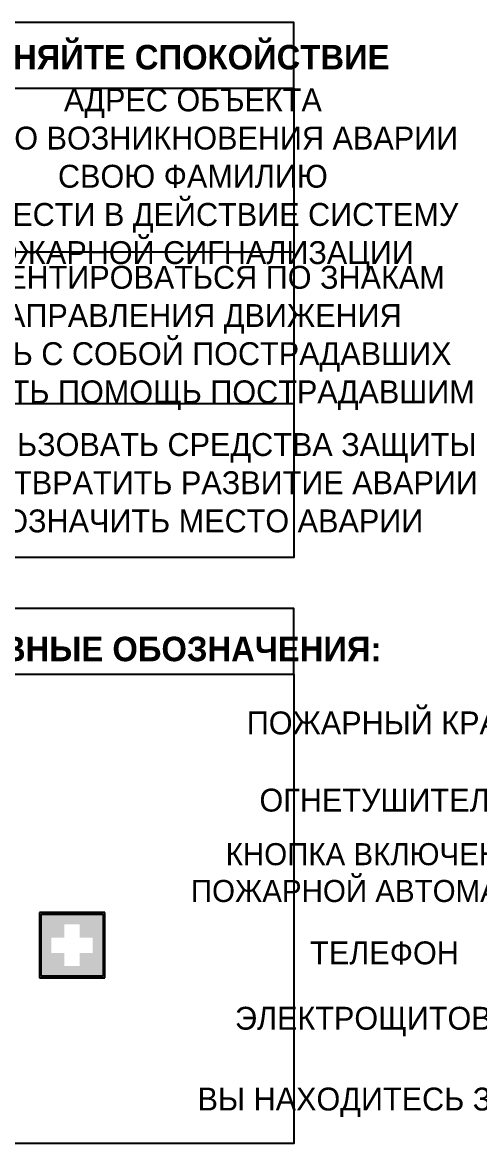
# Model space of a CAD drawing. Header units: millimetres. Extents: x 13810 to 67229, y 12374 to 21950.
# Drawn here: x 28059.3 to 28115.3, y 19655.3 to 19792.4 of the extents above; entities that cross this region are included whole.
import ezdxf

# ---------------------------------------------------------------- set-up
doc = ezdxf.new("R2010")
doc.units = ezdxf.units.MM
doc.styles.add('обычный', font='arial.ttf')

# ---------------------------------------------------------------- blocks, each defined once
blk = doc.blocks.new('A$C18900ED3')
h = blk.add_hatch(color=126)
h.paths.add_polyline_path([(-0.18, -0.18), (-7.02, -0.18), (-7.02, -7.02), (-0.18, -7.02)])
h.paths.add_polyline_path([(-5.89, -4.46), (-5.89, -2.77), (-4.46, -2.77), (-4.46, -1.31), (-2.77, -1.31), (-2.77, -2.77), (-1.33, -2.77), (-1.33, -4.46), (-2.77, -4.46), (-2.77, -5.89), (-4.46, -5.89), (-4.46, -4.46)], flags=16)
at = {"color": 126}
for p, q in [((-7.2, 0), (-7.2, -7.2)), ((0, 0), (-7.2, 0)), ((0, -7.2), (0, 0)), ((-7.02, -7.02), (-7.02, -0.18)), ((-7.02, -0.18), (-0.18, -0.18)), ((-0.18, -0.18), (-0.18, -7.02)), ((-7.2, -7.2), (0, -7.2)), ((-0.18, -7.02), (-7.02, -7.02))]:
    blk.add_line(p, q, dxfattribs=at)

msp = doc.modelspace()

# ---------------------------------------------------------------- linework, layer by layer
for points in [[(27948.81, 19784.32), (28092.58, 19784.32), (28092.58, 19792.37), (27948.81, 19792.37)], [(27948.81, 19784.32), (28092.58, 19784.32), (28092.58, 19726.92), (27948.81, 19726.92)], [(27948.81, 19712.67), (28092.58, 19712.67), (28092.58, 19720.72), (27948.81, 19720.72)], [(27948.81, 19712.67), (28092.58, 19712.67), (28092.58, 19655.27), (27948.81, 19655.27)]]:
    msp.add_lwpolyline(points, close=True)
for points in [[(28007.23, 19764.32), (27948.81, 19764.32), (28092.58, 19764.32)], [(28007.23, 19745.75), (27948.81, 19745.75), (28092.58, 19745.75)]]:
    msp.add_lwpolyline(points)

# ---------------------------------------------------------------- block references
at = {"xscale": 1.111111111007631, "yscale": 1.111111111007631, "zscale": 1.111111111007631}
msp.add_blockref('A$C18900ED3', (28069.43, 19683.53), dxfattribs=at)

# ---------------------------------------------------------------- texts
at = {"lineweight": 0, "attachment_point": 5, "style": 'обычный'}
for s, insert, char_height, width in [('{\\fProxima Nova Rg|b1|i0|c204|p2;ДЕЙСТВИЯ ПРИ АВАРИИ: СОХРАНЯЙТЕ СПОКОЙСТВИЕ\\H1.6644x; }', (28047.76, 19787.68), 3, 175.1736), ('\\pi-8.4,l8.4,t8.4;{\\fProxima Nova Rg|b0|i0|c204|p2;АДРЕС ОБЪЕКТА\\PМЕСТО ВОЗНИКНОВЕНИЯ АВАРИИ\\PСВОЮ ФАМИЛИЮ\\PПРИВЕСТИ В ДЕЙСТВИЕ СИСТЕМУ \\PПОЖАРНОЙ СИГНАЛИЗАЦИИ}', (28080.21, 19773.15), 2.8, 126.6484), ('\\pi-8.4,l8.4,t8.4;{\\fProxima Nova Rg|b0|i0|c204|p2;ОРИЕНТИРОВАТЬСЯ ПО ЗНАКАМ \\PНАПРАВЛЕНИЯ ДВИЖЕНИЯ\\PВЗЯТЬ С СОБОЙ ПОСТРАДАВШИХ\\PОКАЗАТЬ ПОМОЩЬ ПОСТРАДАВШИМ}', (28080.14, 19753.79), 2.8, 126.6484), ('\\pi-8.4,l8.4,t8.4;{\\fProxima Nova Rg|b0|i0|c204|p2;ИСПОЛЬЗОВАТЬ СРЕДСТВА ЗАЩИТЫ \\PПРЕДОТВРАТИТЬ РАЗВИТИЕ АВАРИИ\\PОБОЗНАЧИТЬ МЕСТО АВАРИИ}', (28080.08, 19736.06), 2.8, 126.6484), ('{\\fProxima Nova Rg|b1|i0|c204|p2;УСЛОВНЫЕ ОБОЗНАЧЕНИЯ:\\H1.1997x; }', (28074.4, 19715.73), 3, 175.1736), ('\\pi-8.4,l8.4,t8.4;{\\fProxima Nova Rg|b0|i0|c204|p2;ПОЖАРНЫЙ КРАН\\H1.6404x; }', (28103.65, 19706.69), 2.8, 126.6484), ('\\pi-8.4,l8.4,t8.4;{\\fProxima Nova Rg|b0|i0|c204|p2;ОГНЕТУШИТЕЛЬ\\H1.1997x; }', (28103.67, 19697.25), 2.8, 126.6484), ('\\pi-8.1,l8.1,t8.1;{\\fProxima Nova Rg|b0|i0|c204|p2;КНОПКА ВКЛЮЧЕНИЯ\\PПОЖАРНОЙ АВТОМАТИКИ}', (28103.62, 19688.39), 2.7, 126.6484), ('\\pi-8.4,l8.4,t8.4;{\\fProxima Nova Rg|b0|i0|c204|p2;ТЕЛЕФОН\\H1.1997x; }', (28103.66, 19678.57), 2.8, 126.6484), ('\\pi-8.4,l8.4,t8.4;{\\fProxima Nova Rg|b0|i0|c204|p2;ЭЛЕКТРОЩИТОВАЯ\\H1.1997x; }', (28103.67, 19670.19), 2.8, 126.6484), ('\\pi-8.4,l8.4,t8.4;{\\fProxima Nova Rg|b0|i0|c204|p2;ВЫ НАХОДИТЕСЬ ЗДЕСЬ\\H1.1997x; }', (28103.85, 19660.31), 2.8, 126.6484)]:
    msp.add_mtext(s, dxfattribs=dict(at, insert=insert, char_height=char_height, width=width))

doc.saveas('drawing.dxf')
